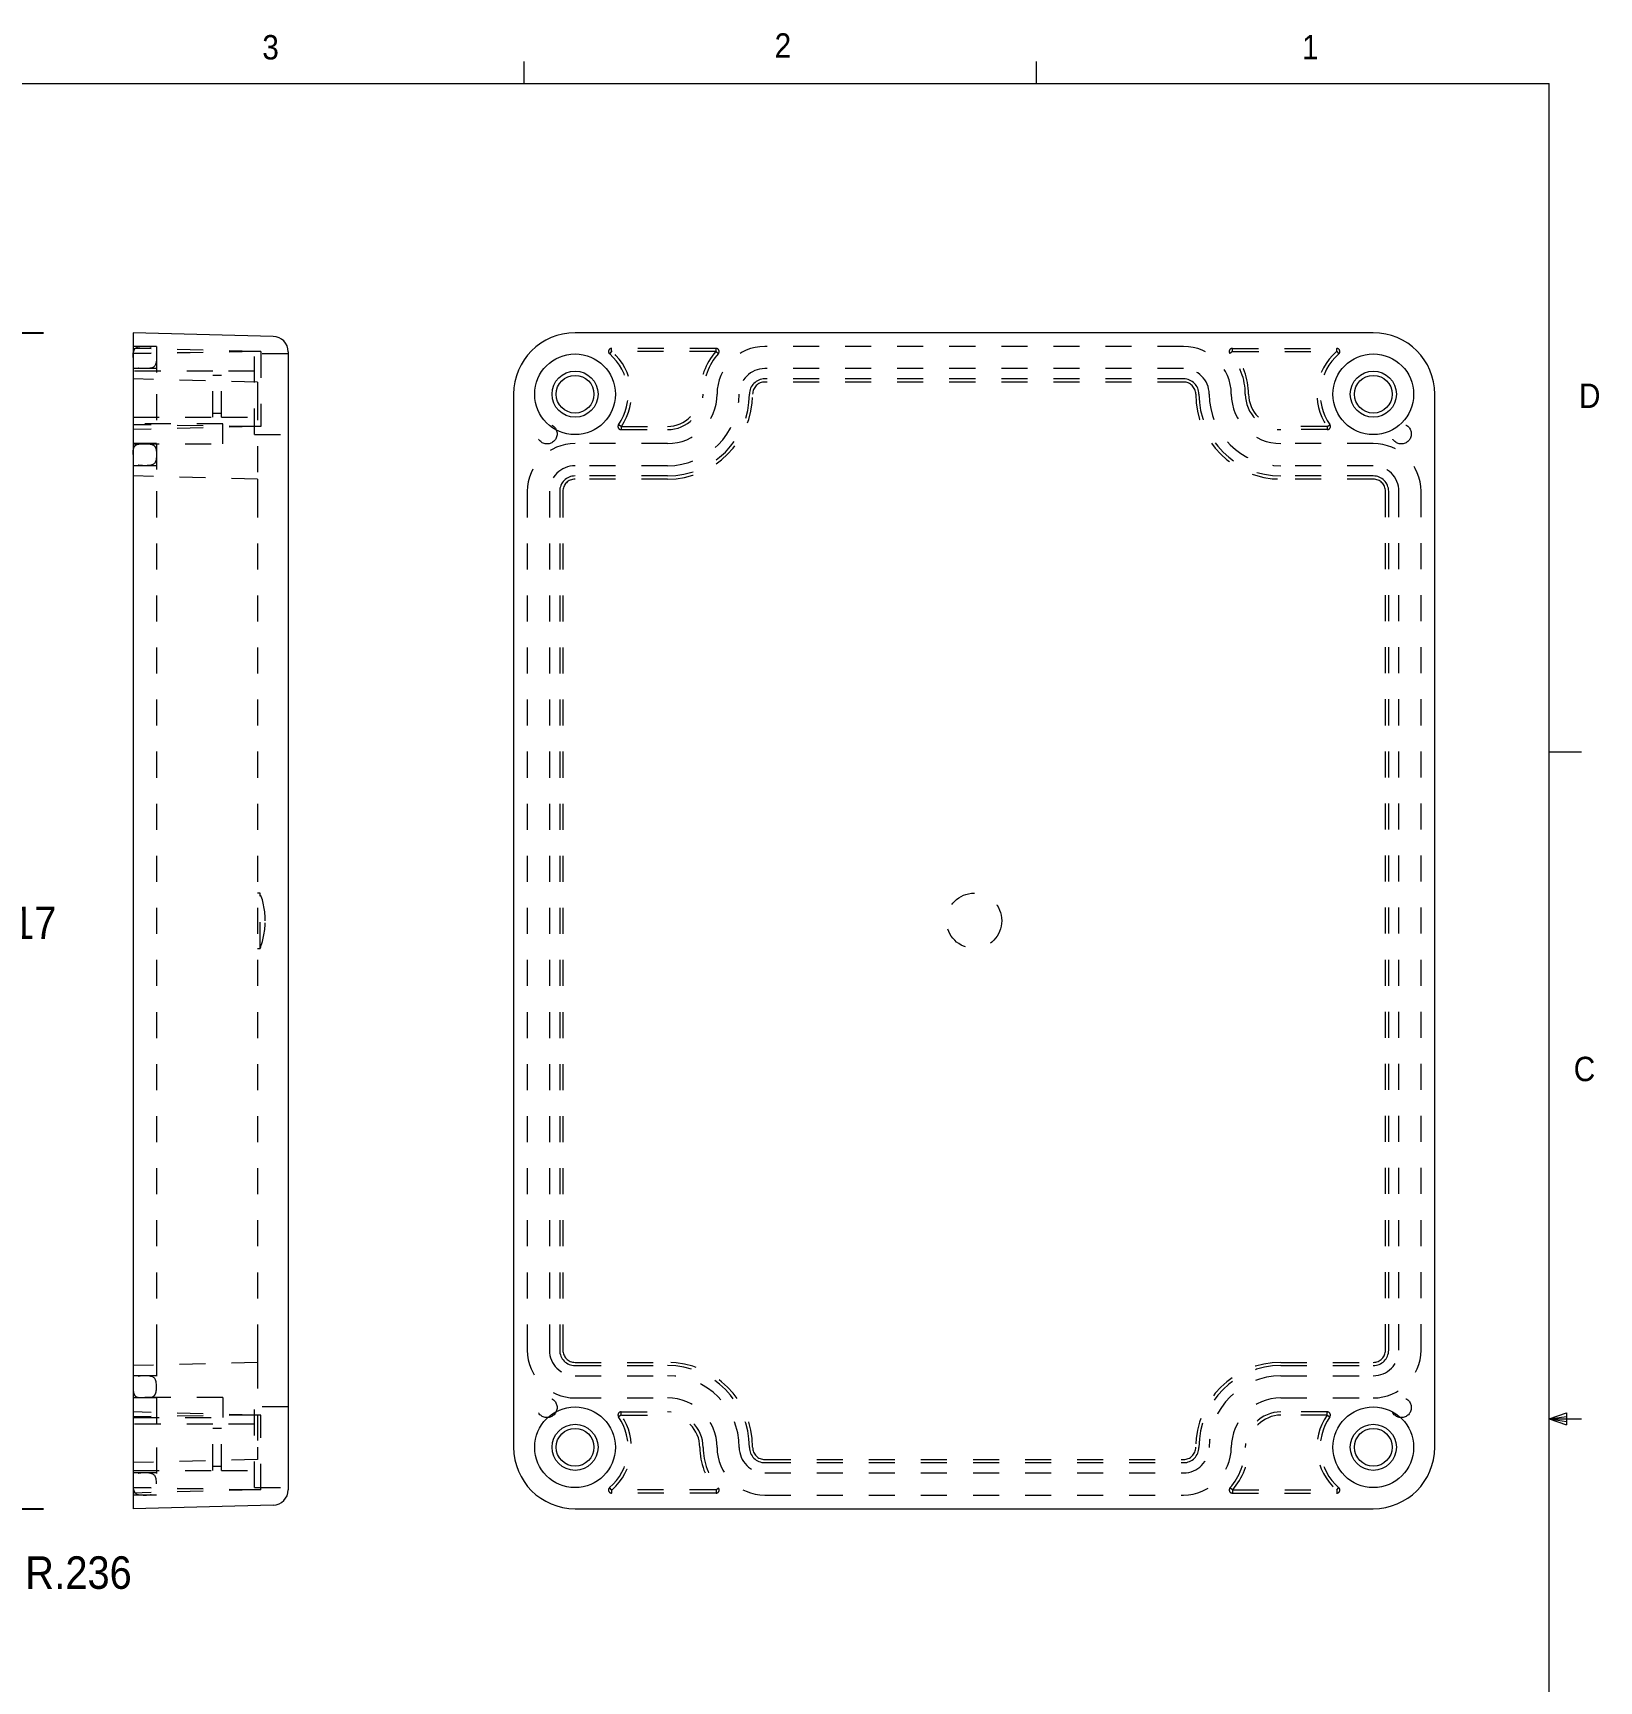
# Model space of a CAD drawing. Header units: inches. Extents: x 0.4 to 16.6, y 0.2 to 10.8.
# Drawn here: x 10.55 to 16.57, y 4.51 to 10.84 of the extents above; entities that cross this region are included whole.
import ezdxf

# ---------------------------------------------------------------- set-up
doc = ezdxf.new("R2010")
doc.units = ezdxf.units.IN
doc.header["$MEASUREMENT"] = 0
doc.linetypes.add('SLD-Dashed', pattern=[0.075, 0.05, -0.025])
doc.linetypes.add('SLD-Solid', pattern=[0])
doc.layers.add('SLD-0', color=7, linetype='SLD-Solid')
doc.styles.add('SLDTEXTSTYLE1', font='GOTHIC.TTF', dxfattribs={"width": 0.913})
doc.dimstyles.new('SLDDIMSTYLE0', dxfattribs={"dimtxt": 0.125, "dimasz": 0.13, "dimexe": 0, "dimexo": 0.0625, "dimgap": 0.03125, "dimtad": 0, "dimtih": 1, "dimtoh": 1, "dimdec": 3, "dimrnd": 1e-09, "dimzin": 12, "dimdsep": 46, "dimtxsty": 'SLDTEXTSTYLE1', "dimsah": 1, "dimcen": 0.09, "dimadec": 0, "dimazin": 3, "dimtfac": 1, "dimtdec": 3, "dimtofl": 0, "dimtmove": 0, "dimatfit": 3, "dimfxl": 1, "dimfrac": 2, "dimtolj": 1, "dimtzin": 12, "dimarcsym": 0})
doc.dimstyles.new('SLDDIMSTYLE1', dxfattribs={"dimtxt": 0.125, "dimasz": 0.13, "dimexe": 0, "dimexo": 0.0625, "dimgap": 0.03125, "dimtad": 0, "dimtih": 1, "dimtoh": 1, "dimdec": 3, "dimrnd": 1e-09, "dimzin": 12, "dimdsep": 46, "dimtxsty": 'SLDTEXTSTYLE1', "dimsah": 1, "dimcen": 0, "dimadec": 0, "dimazin": 3, "dimtfac": 1, "dimtdec": 3, "dimtofl": 0, "dimtmove": 0, "dimatfit": 3, "dimfxl": 1, "dimfrac": 2, "dimtolj": 1, "dimtzin": 12, "dimarcsym": 0})

# ---------------------------------------------------------------- blocks, each defined once
blk = doc.blocks.new('*D10')
at = {"layer": 'SLD-0'}
for p, q in [((9.6518, 9.6849), (10.5927, 9.6849)), ((10.4677, 9.6849), (10.4677, 7.5194)), ((10.4677, 5.1679), (10.4677, 7.321)), ((9.6518, 5.1679), (10.5927, 5.1679))]:
    blk.add_line(p, q, dxfattribs=at)
for points in [[(10.4677, 9.6849), (10.4477, 9.5549), (10.4877, 9.5549)], [(10.4677, 5.1679), (10.4877, 5.2979), (10.4477, 5.2979)]]:
    blk.add_solid(points, dxfattribs=at)
at = {"layer": 'SLD-0', "insert": (10.2599, 7.4807), "char_height": 0.125, "attachment_point": 1, "style": 'SLDTEXTSTYLE1'}
blk.add_mtext('4.517', dxfattribs=at)
blk = doc.blocks.new('*D12')
at = {"layer": 'SLD-0'}
for p, q in [((9.6018, 5.4039), (9.7685, 5.2369)), ((9.7685, 5.2369), (10.0803, 4.9247)), ((10.0803, 4.9247), (10.2303, 4.9247))]:
    blk.add_line(p, q, dxfattribs=at)
blk.add_solid([(9.7685, 5.2369), (9.6908, 5.343), (9.6625, 5.3148)], dxfattribs=at)
at = {"layer": 'SLD-0', "char_height": 0.125, "attachment_point": 1, "style": 'SLDTEXTSTYLE1'}
for s, insert in [('4X R', (10.2928, 4.9852)), ('.236', (10.634, 4.9852))]:
    blk.add_mtext(s, dxfattribs=dict(at, insert=insert))

msp = doc.modelspace()

# ---------------------------------------------------------------- linework, layer by layer
at = {"color": 7, "linetype": 'SLD-Solid', "lineweight": 0}
for p, q in [((12.4385, 10.64207), (12.4385, 10.72687)), ((14.40725, 10.64207), (14.40725, 10.72687)), ((0.62625, 10.64207), (16.37625, 10.64207)), ((16.37625, 0.39207), (16.37625, 10.64207)), ((16.37625, 8.07529), (16.50125, 8.07529)), ((16.37625, 5.51279), (16.44343, 5.5368)), ((16.37625, 5.51279), (16.44343, 5.52183)), ((16.37625, 5.51279), (16.50125, 5.51279)), ((16.37625, 5.51279), (16.44343, 5.49021)), ((16.37625, 5.51279), (16.44343, 5.50248)), ((16.44343, 5.5368), (16.44343, 5.49021))]:
    msp.add_line(p, q, dxfattribs=at)
at = {"color": 7, "linetype": 'SLD-Solid', "lineweight": 15}
for p, q in [((10.93626, 9.68491), (10.93626, 9.44891)), ((11.47477, 9.67113), (10.93626, 9.68491)), ((15.70127, 9.68491), (12.63427, 9.68491)), ((11.53226, 9.61215), (11.53226, 9.44891)), ((10.93626, 9.44891), (10.93626, 5.40391)), ((11.53226, 9.44891), (11.53226, 5.40391)), ((12.39827, 9.44891), (12.39827, 5.40391)), ((15.93727, 5.40391), (15.93727, 9.44891)), ((10.93626, 5.40391), (10.93626, 5.16791)), ((11.53226, 5.40391), (11.53226, 5.24067)), ((11.47477, 5.18169), (10.93626, 5.16791)), ((12.63427, 5.16791), (15.70127, 5.16791))]:
    msp.add_line(p, q, dxfattribs=at)
at = {"color": 7, "linetype": 'SLD-Dashed', "lineweight": 0}
for p, q in [((11.02626, 9.63228), (10.93626, 9.63228)), ((11.40516, 9.61291), (10.93626, 9.62491)), ((11.02626, 9.63228), (11.02626, 9.4494)), ((12.77484, 9.61291), (12.77484, 9.62491)), ((13.17591, 9.62491), (12.77484, 9.62491)), ((13.17591, 9.61291), (13.17591, 9.62491)), ((14.97228, 9.63228), (13.36327, 9.63228)), ((15.15964, 9.61291), (15.15964, 9.62491)), ((15.15964, 9.62491), (15.5607, 9.62491)), ((15.5607, 9.61291), (15.5607, 9.62491)), ((11.40516, 9.61291), (10.93626, 9.6038)), ((11.40516, 9.61291), (10.93626, 9.60501)), ((11.40226, 9.29391), (11.40226, 9.60391)), ((11.53226, 9.60391), (11.40226, 9.60391)), ((11.42726, 9.61234), (11.42726, 9.32548)), ((12.77484, 9.61291), (12.76703, 9.6038)), ((13.17467, 9.61234), (12.77637, 9.61234)), ((13.17591, 9.61291), (13.18494, 9.60501)), ((15.15964, 9.61291), (15.15061, 9.60501)), ((15.16088, 9.61234), (15.55918, 9.61234)), ((15.5607, 9.61291), (15.56851, 9.6038)), ((11.02626, 9.54728), (10.93626, 9.54728)), ((11.24226, 9.53741), (10.93626, 9.53741)), ((11.41426, 9.49568), (10.93626, 9.50791)), ((11.24226, 9.36041), (11.24226, 9.53741)), ((11.27626, 9.52141), (11.24226, 9.52141)), ((11.27626, 9.36041), (11.27626, 9.53741)), ((11.40226, 9.53741), (11.27626, 9.53741)), ((11.41426, 9.49568), (11.41426, 9.44904)), ((14.97228, 9.54728), (13.36327, 9.54728)), ((14.97228, 9.50791), (13.36327, 9.50791)), ((14.97228, 9.49568), (13.36327, 9.49568)), ((11.02626, 9.4494), (11.02626, 9.25928)), ((11.41426, 9.44904), (11.41426, 9.12268)), ((11.24226, 9.37641), (11.27626, 9.37641)), ((10.93626, 9.36041), (11.24226, 9.36041)), ((11.28126, 9.33491), (10.93626, 9.33491)), ((11.40516, 9.32491), (10.93626, 9.3318)), ((11.40516, 9.32491), (10.93626, 9.31291)), ((11.27626, 9.36041), (11.40226, 9.36041)), ((11.28126, 9.25791), (11.28126, 9.33491)), ((12.81114, 9.32491), (12.80131, 9.3318)), ((12.81114, 9.32491), (12.81114, 9.31291)), ((12.81114, 9.31291), (12.98927, 9.31291)), ((12.81222, 9.32548), (12.98927, 9.32548)), ((15.52333, 9.32548), (15.34627, 9.32548)), ((15.52441, 9.31291), (15.34627, 9.31291)), ((15.52441, 9.32491), (15.53424, 9.3318)), ((15.52441, 9.32491), (15.52441, 9.31291)), ((11.02626, 9.25928), (10.93626, 9.25928)), ((10.93626, 9.25791), (11.28126, 9.25791)), ((11.02626, 9.25928), (11.02626, 9.07591)), ((11.40226, 9.29391), (11.53226, 9.29391)), ((12.98927, 9.25928), (12.63427, 9.25928)), ((15.70127, 9.25928), (15.34627, 9.25928)), ((11.02626, 9.17428), (10.93626, 9.17428)), ((11.41426, 9.12268), (10.93626, 9.13491)), ((11.41426, 9.12268), (11.41426, 9.07591)), ((12.98927, 9.17428), (12.63427, 9.17428)), ((12.98927, 9.13491), (12.63427, 9.13491)), ((12.98927, 9.12268), (12.63427, 9.12268)), ((15.70127, 9.17428), (15.34627, 9.17428)), ((15.70127, 9.13491), (15.34627, 9.13491)), ((15.70127, 9.12268), (15.34627, 9.12268)), ((11.02626, 9.07591), (11.02626, 5.77691)), ((11.41426, 9.07591), (11.41426, 5.77691)), ((12.4509, 9.07591), (12.4509, 5.77691)), ((12.5359, 9.07591), (12.5359, 5.77691)), ((12.57527, 9.07591), (12.57527, 5.77691)), ((12.58751, 9.07591), (12.58751, 5.77691)), ((15.74804, 5.77691), (15.74804, 9.07591)), ((15.76027, 5.77691), (15.76027, 9.07591)), ((15.79964, 5.77691), (15.79964, 9.07591)), ((15.88464, 5.77691), (15.88464, 9.07591)), ((11.42426, 7.53241), (11.41426, 7.53241)), ((11.42426, 7.32041), (11.42426, 7.53241)), ((11.41426, 7.32041), (11.42426, 7.32041)), ((11.02626, 5.77691), (11.02626, 5.59354)), ((11.41426, 5.77691), (11.41426, 5.73014)), ((11.41426, 5.73014), (10.93626, 5.71791)), ((11.41426, 5.73014), (11.41426, 5.40379)), ((12.63427, 5.73014), (12.98927, 5.73014)), ((12.63427, 5.71791), (12.98927, 5.71791)), ((15.34627, 5.73014), (15.70127, 5.73014)), ((15.34627, 5.71791), (15.70127, 5.71791)), ((11.02626, 5.67854), (10.93626, 5.67854)), ((12.63427, 5.67854), (12.98927, 5.67854)), ((15.34627, 5.67854), (15.70127, 5.67854)), ((11.28126, 5.59491), (10.93626, 5.59491)), ((11.02626, 5.59354), (10.93626, 5.59354)), ((11.02626, 5.59354), (11.02626, 5.40342)), ((11.28126, 5.59491), (11.28126, 5.51791)), ((12.63427, 5.59354), (12.98927, 5.59354)), ((15.34627, 5.59354), (15.70127, 5.59354)), ((11.40516, 5.52791), (10.93626, 5.53991)), ((11.40516, 5.52791), (10.93626, 5.52102)), ((10.93626, 5.51791), (11.28126, 5.51791)), ((11.40226, 5.24891), (11.40226, 5.55891)), ((11.53226, 5.55891), (11.40226, 5.55891)), ((11.42726, 5.24048), (11.42726, 5.52734)), ((12.81114, 5.52791), (12.80131, 5.52102)), ((12.81114, 5.52791), (12.81114, 5.53991)), ((12.81114, 5.53991), (12.98927, 5.53991)), ((12.81222, 5.52734), (12.98927, 5.52734)), ((15.52441, 5.53991), (15.34627, 5.53991)), ((15.52333, 5.52734), (15.34627, 5.52734)), ((15.52441, 5.52791), (15.52441, 5.53991)), ((15.52441, 5.52791), (15.53424, 5.52102)), ((11.24226, 5.49241), (10.93626, 5.49241)), ((11.24226, 5.31541), (11.24226, 5.49241)), ((11.27626, 5.47641), (11.24226, 5.47641)), ((11.27626, 5.31541), (11.27626, 5.49241)), ((11.40226, 5.49241), (11.27626, 5.49241)), ((11.02626, 5.40342), (11.02626, 5.22054)), ((11.41426, 5.40379), (11.41426, 5.35714)), ((11.41426, 5.35714), (10.93626, 5.34491)), ((11.24226, 5.33141), (11.27626, 5.33141)), ((13.36327, 5.35714), (14.97228, 5.35714)), ((13.36327, 5.34491), (14.97228, 5.34491)), ((10.93626, 5.31541), (11.24226, 5.31541)), ((11.02626, 5.30554), (10.93626, 5.30554)), ((11.27626, 5.31541), (11.40226, 5.31541)), ((13.36327, 5.30554), (14.97228, 5.30554)), ((11.40516, 5.23991), (10.93626, 5.24902)), ((11.40516, 5.23991), (10.93626, 5.24781)), ((11.40516, 5.23991), (10.93626, 5.22791)), ((11.02626, 5.22054), (10.93626, 5.22054)), ((11.40226, 5.24891), (11.53226, 5.24891)), ((12.77484, 5.23991), (12.76703, 5.24902)), ((12.77484, 5.23991), (12.77484, 5.22791)), ((13.17591, 5.22791), (12.77484, 5.22791)), ((13.17467, 5.24048), (12.77637, 5.24048)), ((13.17591, 5.23991), (13.18494, 5.24781)), ((13.17591, 5.23991), (13.17591, 5.22791)), ((13.36327, 5.22054), (14.97228, 5.22054)), ((15.15964, 5.23991), (15.15061, 5.24781)), ((15.15964, 5.23991), (15.15964, 5.22791)), ((15.15964, 5.22791), (15.5607, 5.22791)), ((15.16088, 5.24048), (15.55918, 5.24048)), ((15.5607, 5.23991), (15.56851, 5.24902)), ((15.5607, 5.23991), (15.5607, 5.22791))]:
    msp.add_line(p, q, dxfattribs=at)
at = {"color": 7, "linetype": 'SLD-Solid', "lineweight": 15}
for centre, radius in [((12.63427, 9.44891), 0.155), ((15.70127, 9.44891), 0.155), ((12.63427, 9.44891), 0.0885), ((12.63427, 9.44891), 0.0725), ((15.70127, 9.44891), 0.0885), ((15.70127, 9.44891), 0.0725), ((12.63427, 5.40391), 0.155), ((15.70127, 5.40391), 0.155), ((12.63427, 5.40391), 0.0885), ((12.63427, 5.40391), 0.0725), ((15.70127, 5.40391), 0.0885), ((15.70127, 5.40391), 0.0725)]:
    msp.add_circle(centre, radius, dxfattribs=at)
at = {"color": 7, "linetype": 'SLD-Dashed', "lineweight": 0}
for centre, radius in [((12.52677, 9.29641), 0.0385), ((15.80877, 9.29641), 0.0385), ((14.16777, 7.42641), 0.106), ((12.52677, 5.55641), 0.0385), ((15.80877, 5.55641), 0.0385)]:
    msp.add_circle(centre, radius, dxfattribs=at)
at = {"color": 7, "linetype": 'SLD-Solid', "lineweight": 15}
for centre, radius, start, end in [((11.47326, 9.61215), 0.059, 0, 88.534), ((12.63427, 9.44891), 0.236, 90, 180), ((15.70127, 9.44891), 0.236, 0, 90), ((12.63427, 5.40391), 0.236, 180, 270), ((15.70127, 5.40391), 0.236, 270, 0), ((11.47326, 5.24067), 0.059, 271.466, 0)]:
    msp.add_arc(centre, radius, start, end, dxfattribs=at)
at = {"color": 7, "linetype": 'SLD-Dashed', "lineweight": 0}
for centre, radius, start, end in [((12.77484, 9.61291), 0.012, 90, 229.398939), ((13.17591, 9.61291), 0.012, 318.804182, 90), ((13.36327, 9.44891), 0.18337, 90, 179.846803), ((14.97228, 9.44891), 0.18337, 0.153197, 90), ((15.15964, 9.61291), 0.012, 90, 221.195818), ((15.5607, 9.61291), 0.012, 310.601061, 90), ((12.63427, 9.44891), 0.204, 324.965185, 49.398939), ((12.63427, 9.44891), 0.21657, 325.252412, 48.995985), ((13.36327, 9.44891), 0.24957, 139.089853, 179.846803), ((13.36327, 9.44891), 0.237, 138.804182, 179.846803), ((14.97228, 9.44891), 0.237, 0.153197, 41.195818), ((14.97228, 9.44891), 0.24957, 0.153197, 40.910147), ((15.70127, 9.44891), 0.21657, 131.004015, 214.747588), ((15.70127, 9.44891), 0.204, 130.601061, 215.034815), ((13.36327, 9.44891), 0.09837, 90, 179.846803), ((13.36327, 9.44891), 0.059, 90, 179.846803), ((13.36327, 9.44891), 0.04677, 90, 179.846803), ((14.97228, 9.44891), 0.09837, 0.153197, 90), ((14.97228, 9.44891), 0.059, 0.153197, 90), ((14.97228, 9.44891), 0.04677, 0.153197, 90), ((12.98927, 9.44991), 0.12443, 270, 359.846803), ((12.98927, 9.44991), 0.137, 270, 359.846803), ((12.98927, 9.44991), 0.19063, 270, 359.846803), ((12.98927, 9.44991), 0.27563, 270, 359.846803), ((12.98927, 9.44991), 0.315, 270, 359.846803), ((12.98927, 9.44991), 0.32723, 270, 359.846803), ((15.34627, 9.44991), 0.32723, 180.153197, 270), ((15.34627, 9.44991), 0.315, 180.153197, 270), ((15.34627, 9.44991), 0.27563, 180.153197, 270), ((15.34627, 9.44991), 0.19063, 180.153197, 270), ((15.34627, 9.44991), 0.137, 180.153197, 270), ((15.34627, 9.44991), 0.12443, 180.153197, 270), ((12.81114, 9.32491), 0.012, 144.965185, 270), ((15.52441, 9.32491), 0.012, 270, 35.034815), ((12.63427, 9.07591), 0.18337, 90, 180), ((15.70127, 9.07591), 0.18337, 0, 90), ((12.63427, 9.07591), 0.09837, 90, 180), ((12.63427, 9.07591), 0.059, 90, 180), ((12.63427, 9.07591), 0.04677, 90, 180), ((15.70127, 9.07591), 0.09837, 0, 90), ((15.70127, 9.07591), 0.059, 0, 90), ((15.70127, 9.07591), 0.04677, 0, 90), ((11.15336, 7.42641), 0.2909, 0, 21.369825), ((11.15336, 7.42641), 0.2909, 338.630175, 0), ((12.63427, 5.77691), 0.18337, 180, 270), ((12.63427, 5.77691), 0.09837, 180, 270), ((12.63427, 5.77691), 0.059, 180, 270), ((12.63427, 5.77691), 0.04677, 180, 270), ((15.70127, 5.77691), 0.04677, 270, 0), ((15.70127, 5.77691), 0.18337, 270, 0), ((15.70127, 5.77691), 0.09837, 270, 0), ((15.70127, 5.77691), 0.059, 270, 0), ((12.98927, 5.40291), 0.32723, 0.153197, 90), ((12.98927, 5.40291), 0.315, 0.153197, 90), ((15.34627, 5.40291), 0.32723, 90, 179.846803), ((15.34627, 5.40291), 0.315, 90, 179.846803), ((12.98927, 5.40291), 0.27563, 0.153197, 90), ((15.34627, 5.40291), 0.27563, 90, 179.846803), ((12.98927, 5.40291), 0.19063, 0.153197, 90), ((15.34627, 5.40291), 0.19063, 90, 179.846803), ((12.63427, 5.40391), 0.204, 310.601061, 35.034815), ((12.63427, 5.40391), 0.21657, 311.004015, 34.747588), ((12.81114, 5.52791), 0.012, 90, 215.034815), ((12.98927, 5.40291), 0.137, 0.153197, 90), ((12.98927, 5.40291), 0.12443, 0.153197, 90), ((15.34627, 5.40291), 0.137, 90, 179.846803), ((15.34627, 5.40291), 0.12443, 90, 179.846803), ((15.70127, 5.40391), 0.21657, 145.252412, 228.995985), ((15.70127, 5.40391), 0.204, 144.965185, 229.398939), ((15.52441, 5.52791), 0.012, 324.965185, 90), ((13.36327, 5.40391), 0.24957, 180.153197, 220.910147), ((13.36327, 5.40391), 0.237, 180.153197, 221.195818), ((13.36327, 5.40391), 0.18337, 180.153197, 270), ((13.36327, 5.40391), 0.09837, 180.153197, 270), ((13.36327, 5.40391), 0.059, 180.153197, 270), ((13.36327, 5.40391), 0.04677, 180.153197, 270), ((14.97228, 5.40391), 0.04677, 270, 359.846803), ((14.97228, 5.40391), 0.059, 270, 359.846803), ((14.97228, 5.40391), 0.09837, 270, 359.846803), ((14.97228, 5.40391), 0.18337, 270, 359.846803), ((14.97228, 5.40391), 0.237, 318.804182, 359.846803), ((14.97228, 5.40391), 0.24957, 319.089853, 359.846803), ((12.77484, 5.23991), 0.012, 130.601061, 270), ((13.17591, 5.23991), 0.012, 270, 41.195818), ((15.15964, 5.23991), 0.012, 138.804182, 270), ((15.5607, 5.23991), 0.012, 270, 49.398939)]:
    msp.add_arc(centre, radius, start, end, dxfattribs=at)
for points, knots in [([(10.93626, 9.58978), (10.93626, 9.62421), (10.94434, 9.63219), (11.01819, 9.63253), (11.02626, 9.62084), (11.02626, 9.58978)], [0, 0, 0, 0, 0.45, 0.55, 1, 1, 1, 1]), ([(11.02626, 9.58978), (11.02626, 9.55872), (11.01819, 9.54703), (10.94434, 9.54737), (10.93626, 9.55535), (10.93626, 9.58978)], [0, 0, 0, 0, 0.45, 0.55, 1, 1, 1, 1]), ([(10.93626, 9.21678), (10.93632, 9.22149), (10.93643, 9.22979), (10.93796, 9.24026), (10.94079, 9.2476), (10.94516, 9.25297), (10.95178, 9.25654), (10.95707, 9.25745), (10.95979, 9.25791)], [0, 0, 0, 0, 0.2641873, 0.4650352, 0.5900536, 0.7004295, 0.8457635, 1, 1, 1, 1]), ([(11.00005, 9.25791), (11.00315, 9.25743), (11.00946, 9.25646), (11.01804, 9.2516), (11.02366, 9.24268), (11.02602, 9.23073), (11.02617, 9.22183), (11.02626, 9.21678)], [0, 0, 0, 0, 0.1699567, 0.34555, 0.5162327, 0.7254763, 1, 1, 1, 1]), ([(11.02626, 9.21678), (11.02626, 9.18572), (11.01819, 9.17403), (10.94434, 9.17437), (10.93626, 9.18235), (10.93626, 9.21678)], [0, 0, 0, 0, 0.45, 0.55, 1, 1, 1, 1]), ([(11.02626, 5.63604), (11.02626, 5.6671), (11.01819, 5.67879), (10.94434, 5.67845), (10.93626, 5.67047), (10.93626, 5.63604)], [0, 0, 0, 0, 0.45, 0.55, 1, 1, 1, 1]), ([(10.93626, 5.63604), (10.93632, 5.63133), (10.93643, 5.62303), (10.93796, 5.61256), (10.94079, 5.60522), (10.94516, 5.59985), (10.95178, 5.59628), (10.95707, 5.59538), (10.95979, 5.59491)], [0, 0, 0, 0, 0.2641873, 0.4650352, 0.5900536, 0.7004295, 0.8457635, 1, 1, 1, 1]), ([(11.00005, 5.59491), (11.00315, 5.59539), (11.00946, 5.59636), (11.01804, 5.60122), (11.02366, 5.61014), (11.02602, 5.62209), (11.02617, 5.63099), (11.02626, 5.63604)], [0, 0, 0, 0, 0.1699567, 0.34555, 0.5162327, 0.7254763, 1, 1, 1, 1]), ([(11.02626, 5.26304), (11.02626, 5.2941), (11.01819, 5.30579), (10.94434, 5.30545), (10.93626, 5.29747), (10.93626, 5.26304)], [0, 0, 0, 0, 0.45, 0.55, 1, 1, 1, 1]), ([(10.93626, 5.26304), (10.93626, 5.22861), (10.94434, 5.22063), (11.01819, 5.22029), (11.02626, 5.23198), (11.02626, 5.26304)], [0, 0, 0, 0, 0.45, 0.55, 1, 1, 1, 1])]:
    msp.add_open_spline(points, degree=3, knots=knots, dxfattribs=at)
for points in [[(11.42726, 9.61234), (11.41989, 9.61253), (11.41253, 9.61272), (11.40516, 9.61291)], [(12.77637, 9.61234), (12.77586, 9.61253), (12.77535, 9.61272), (12.77484, 9.61291)], [(13.17467, 9.61234), (13.17508, 9.61253), (13.17549, 9.61272), (13.17591, 9.61291)], [(15.16088, 9.61234), (15.16047, 9.61253), (15.16005, 9.61272), (15.15964, 9.61291)], [(15.55918, 9.61234), (15.55969, 9.61253), (15.56019, 9.61272), (15.5607, 9.61291)], [(11.42726, 9.32548), (11.41989, 9.32529), (11.41253, 9.3251), (11.40516, 9.32491)], [(12.81222, 9.32548), (12.81186, 9.32529), (12.8115, 9.3251), (12.81114, 9.32491)], [(15.52333, 9.32548), (15.52369, 9.32529), (15.52405, 9.3251), (15.52441, 9.32491)], [(11.42726, 5.52734), (11.41989, 5.52753), (11.41253, 5.52772), (11.40516, 5.52791)], [(12.81222, 5.52734), (12.81186, 5.52753), (12.8115, 5.52772), (12.81114, 5.52791)], [(15.52333, 5.52734), (15.52369, 5.52753), (15.52405, 5.52772), (15.52441, 5.52791)], [(11.42726, 5.24048), (11.41989, 5.24029), (11.41253, 5.2401), (11.40516, 5.23991)], [(12.77637, 5.24048), (12.77586, 5.24029), (12.77535, 5.2401), (12.77484, 5.23991)], [(13.17467, 5.24048), (13.17508, 5.24029), (13.17549, 5.2401), (13.17591, 5.23991)], [(15.16088, 5.24048), (15.16047, 5.24029), (15.16005, 5.2401), (15.15964, 5.23991)], [(15.55918, 5.24048), (15.55969, 5.24029), (15.56019, 5.2401), (15.5607, 5.23991)]]:
    msp.add_open_spline(points, degree=3, dxfattribs=at)

# ---------------------------------------------------------------- texts
at = {"color": 7, "linetype": 'Continuous', "lineweight": 0, "char_height": 0.09375, "attachment_point": 1, "style": 'SLDTEXTSTYLE1'}
for s, insert in [('3', (11.43273, 10.82842)), ('2', (13.40099, 10.8351)), ('1', (15.4274, 10.82897)), ('D', (16.49132, 9.4899)), ('C', (16.47118, 6.90398))]:
    msp.add_mtext(s, dxfattribs=dict(at, insert=insert))

# ---------------------------------------------------------------- dimensions: what is measured, and where the dimension line sits
at = {"layer": 'SLD-0'}
dim = msp.add_linear_dim(base=(10.4677, 9.68491), p1=(9.60178, 5.16791), p2=(9.60178, 9.68491), angle=90, dimstyle='SLDDIMSTYLE0', dxfattribs=at)
dim.commit()
dim.dimension.update_dxf_attribs({"geometry": '*D10', "text_midpoint": (10.4677, 7.4202), "dimtype": 160})
dim = msp.add_radius_dim(center=(9.60178, 5.40391), mpoint=(9.76853, 5.23691), text='4X <>', dimstyle='SLDDIMSTYLE1', dxfattribs=at)
dim.commit()
dim.dimension.update_dxf_attribs({"geometry": '*D12', "text_midpoint": (10.62498, 4.9247), "dimtype": 164})

doc.saveas('drawing.dxf')
